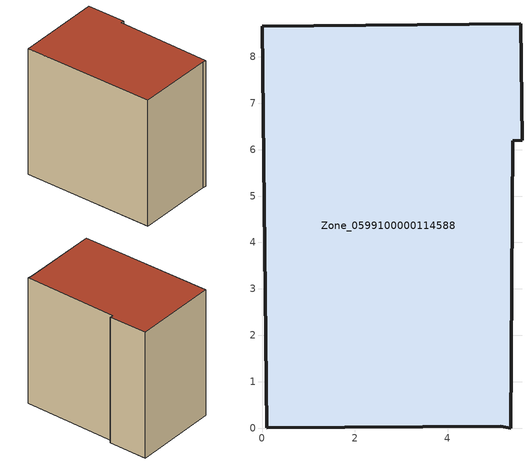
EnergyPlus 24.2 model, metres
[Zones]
Zone_0599100000114588
 floor ground (C_G): 5.57,8.71 5.6,6.2 5.4,6.19 5.36,0 5.14,0.04 0.1,0.01 0,8.66 z0
 wall outside (C_F): 5.6,6.2 5.57,8.71 0,8.66 0.1,0.01 5.14,0.04 5.36,0 5.4,6.19 5.6,6.2 z0:8.56
 roof outside (C_R): 5.36,0 5.4,6.19 5.6,6.2 5.57,8.71 0,8.66 0.1,0.01 5.14,0.04 z8.56
[BUILDING]
Pand.0599100000114588: North Axis=0; Terrain=City; Loads Convergence Tolerance Value=0.04; Temperature Convergence Tolerance Value=0.4; Solar Distribution=FullExterior; Maximum Number of Warmup Days=25; Minimum Number of Warmup Days=1
[Site:Location]
Rotterdam.The.Hague.AP_ZH_NLD Design_Conditions: Latitude=51.96; Longitude=4.45; Time Zone=1; Elevation=-4.5
[SITE:GROUNDTEMPERATURE:BUILDINGSURFACE]
18, 18, 18, 18, 18, 18, 18, 18, 18, 18, 18, 18
[MATERIAL] Thermal Absorptance=0.9; Solar Absorptance=0.7; Visible Absorptance=0.7
Name | Roughness | Thickness | Conductivity | Density | Specific Heat
G.TI.1975-1991 | MediumSmooth | 0.15 | 0.288461 | 540 | 1210
F.TI.1975-1991 | Rough | 0.3 | 0.230769 | 1920 | 840
R.TI.1975-1991 | MediumRough | 0.2 | 0.153846 | 1500 | 1000
[CONSTRUCTION]
C_G: G.TI.1975-1991
C_F: F.TI.1975-1991
C_R: R.TI.1975-1991
[ZONE]
Zone_0599100000114588: Type=1; Multiplier=1; Ceiling Height=Autocalculate; Volume=Autocalculate; Floor Area=autocalculate; Part of Total Floor Area=Yes
[ZONEINFILTRATION:DESIGNFLOWRATE]
Infil_Zone_0599100000114588: Zone or ZoneList or Space or SpaceList=Zone_0599100000114588; Schedule=AlwaysOn; Design Flow Rate Calculation Method=Flow/Area; Flow Rate per Floor Area=0.003; Constant Term Coefficient=1; Temperature Term Coefficient=0; Velocity Term Coefficient=0; Velocity Squared Term Coefficient=0
[HVACTEMPLATE:ZONE:IDEALLOADSAIRSYSTEM]
Zone_0599100000114588: Maximum Heating Supply Air Temperature=50; Minimum Cooling Supply Air Temperature=13; Maximum Heating Supply Air Humidity Ratio=0.0156; Minimum Cooling Supply Air Humidity Ratio=0.0077; Heating Limit=NoLimit; Cooling Limit=NoLimit; Dehumidification Control Type=ConstantSensibleHeatRatio; Cooling Sensible Heat Ratio=0.7; Dehumidification Setpoint=60; Humidification Control Type=None; Humidification Setpoint=30; Outdoor Air Method=None; Outdoor Air Flow Rate per Person=0.00944; Outdoor Air Flow Rate per Zone Floor Area=0; Outdoor Air Flow Rate per Zone=0; Demand Controlled Ventilation Type=None; Outdoor Air Economizer Type=NoEconomizer; Heat Recovery Type=None; Sensible Heat Recovery Effectiveness=0.7; Latent Heat Recovery Effectiveness=0.65
[ZONECONTROL:THERMOSTAT]
ThermostatControl_Zone_0599100000114588: Zone or ZoneList=Zone_0599100000114588; Control Type Schedule=DualSetpointControlType; Control 1=Thermostat_Zone_0599100000114588; Temperature Difference Between Cutout And Setpoint=0
[THERMOSTATSETPOINT:DUALSETPOINT]
Thermostat_Zone_0599100000114588: Heating Setpoint Temperature Schedule=HeatingSetpoint_Zone_0599100000114588; Cooling Setpoint Temperature Schedule=CoolingSetpoint_Zone_0599100000114588
[SCHEDULE:COMPACT]
HeatingSetpoint_Zone_0599100000114588: Through: 12/31, For: AllDays, Until: 24:00, 21
CoolingSetpoint_Zone_0599100000114588: Through: 12/31, For: AllDays, Until: 24:00, 24
DualSetpointControlType: Through: 12/31, For: AllDays, Until: 24:00, 4
AlwaysOn: Through: 12/31, For: AllDays, Until: 24:00, 1
